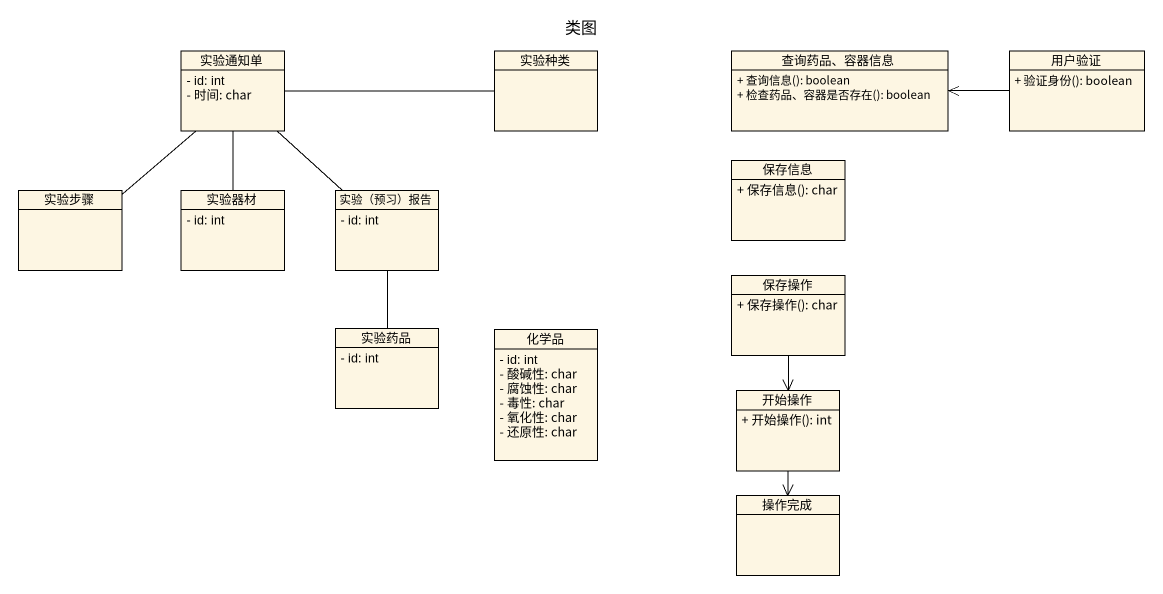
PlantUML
@startuml
title 类图
hide circle
hide empty members
skinparam classAttributeIconSize 0
class 实验通知单 {
  - id: int
  - 时间: char
}
class 实验种类
class "查询药品、容器信息" as 查询药品_容器信息 {
  + 查询信息(): boolean
  + 检查药品、容器是否存在(): boolean
}
class 用户验证 {
  + 验证身份(): boolean
}
class 保存信息 {
  + 保存信息(): char
}
class 实验步骤
class 实验器材 {
  - id: int
}
class "实验（预习）报告" as 实验_预习_报告 {
  - id: int
}
class 保存操作 {
  + 保存操作(): char
}
class 实验药品 {
  - id: int
}
class 化学品 {
  - id: int
  - 酸碱性: char
  - 腐蚀性: char
  - 毒性: char
  - 氧化性: char
  - 还原性: char
}
class 开始操作 {
  + 开始操作(): int
}
class 操作完成
实验通知单 -right- 实验种类
实验通知单 -- 实验步骤
实验通知单 -- 实验器材
用户验证 -left-> 查询药品_容器信息
实验_预习_报告 -up- 实验通知单
实验_预习_报告 -- 实验药品
保存操作 --> 开始操作
开始操作 --> 操作完成
@enduml
